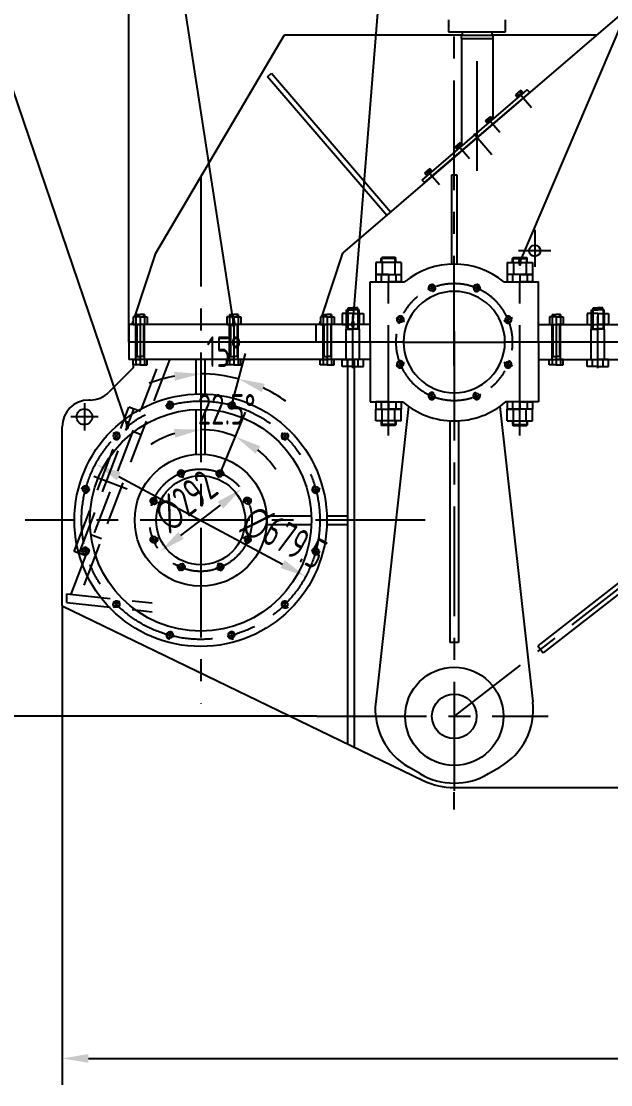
# Model space of a CAD drawing. Header units: millimetres. Extents: x 9959 to 20459, y -2612 to 5102.
# Drawn here: x 11742 to 13422, y 503 to 3535 of the extents above; entities that cross this region are included whole.
import ezdxf
from ezdxf.enums import TextEntityAlignment as Align

# ---------------------------------------------------------------- set-up
doc = ezdxf.new("R2010")
doc.units = ezdxf.units.MM
doc.header["$LTSCALE"] = 250
doc.linetypes.add('F', pattern=[0.75, 0.5, -0.25])
doc.linetypes.add('G', pattern=[2, 1.25, -0.25, 0.25, -0.25])
for name, color, linetype in [('01', 7, 'Continuous'), ('02', 1, 'Continuous'), ('04', 2, 'F'), ('05', 4, 'G'), ('08', 1, 'Continuous')]:
    doc.layers.add(name, color=color, linetype=linetype)
doc.styles.get("Standard").update_dxf_attribs({"font": 'isocp', "width": 0.707, "bigfont": 'intecad.shx'})
doc.dimstyles.new('INTE', dxfattribs={"dimscale": 25, "dimtxt": 3.5, "dimasz": 3, "dimexe": 3, "dimexo": 0, "dimgap": 1, "dimtad": 1, "dimdec": 3, "dimdsep": 46, "dimtxsty": 'Standard', "dimcen": 0, "dimclrd": 1, "dimclre": 1, "dimclrt": 3, "dimaunit": 1, "dimadec": 4, "dimazin": 0, "dimtfac": 1, "dimtdec": 3, "dimtmove": 0, "dimatfit": 0, "dimfxl": 1, "dimarcsym": 0})
doc.dimstyles.new('INTE$2', dxfattribs={"dimscale": 25, "dimtxt": 3.5, "dimasz": 3, "dimexe": 3, "dimexo": 0, "dimgap": 1, "dimtad": 1, "dimtih": 1, "dimtoh": 1, "dimdec": 3, "dimdsep": 46, "dimtxsty": 'Standard', "dimcen": 0, "dimclrd": 1, "dimclre": 1, "dimclrt": 3, "dimaunit": 1, "dimadec": 4, "dimazin": 0, "dimtfac": 1, "dimtdec": 3, "dimtmove": 0, "dimatfit": 0, "dimfxl": 1, "dimarcsym": 0})

# ---------------------------------------------------------------- blocks, each defined once
blk = doc.blocks.new('*D13')
at = {"layer": '08', "color": 1, "lineweight": -2}
blk.add_line((12344.8, 2453.1), (12380.9, 2587.8), dxfattribs=at)
for start, end in [(100.3139, 110.6278), (75, 90), (54.3722, 64.6861)]:
    blk.add_arc((12253.5, 2112.4), 417.2, start, end, dxfattribs=at)
at = {"layer": '08', "color": 1}
for points in [[(12177.7, 2535.3), (12179.9, 2510.4), (12253.5, 2529.6)], [(12427.6, 2477.8), (12436.2, 2501.3), (12361.5, 2515.4)]]:
    blk.add_solid(points, dxfattribs=at)
at = {"layer": 'Defpoints', "color": 0}
for p in [(12253.5, 2570.4), (12289.8, 2528), (12338, 2428), (12344.8, 2453.1), (12253.5, 1589.7)]:
    blk.add_point(p, dxfattribs=at)
at = {"layer": '08', "color": 3, "insert": (12320.1, 2593), "char_height": 87.5, "attachment_point": 5}
blk.add_mtext('15°', dxfattribs=at)
blk = doc.blocks.new('*D19')
at = {"layer": '08', "color": 1, "lineweight": -2}
blk.add_line((12197.2, 2069.1), (12309.8, 2155.7), dxfattribs=at)
at = {"layer": '08', "color": 1}
for points in [[(12302.1, 2165.6), (12317.4, 2145.7), (12369.2, 2201.4)], [(12189.6, 2079), (12204.8, 2059.2), (12137.7, 2023.4)]]:
    blk.add_solid(points, dxfattribs=at)
at = {"layer": 'Defpoints', "color": 0}
for p in [(12369.2, 2201.4), (12137.7, 2023.4)]:
    blk.add_point(p, dxfattribs=at)
at = {"layer": '08', "color": 3, "insert": (12211.6, 2166.9), "char_height": 87.5, "attachment_point": 5, "rotation": 37.5512}
blk.add_mtext('∅292', dxfattribs=at)
blk = doc.blocks.new('*D18')
at = {"layer": '08', "color": 1, "lineweight": -2}
blk.add_line((12020.1, 2237.4), (12486.9, 1987.4), dxfattribs=at)
at = {"layer": '08', "color": 1}
for points in [[(12026, 2248.4), (12014.2, 2226.4), (11954, 2272.8)], [(12492.8, 1998.4), (12480.9, 1976.4), (12553, 1952)]]:
    blk.add_solid(points, dxfattribs=at)
at = {"layer": 'Defpoints', "color": 0}
for p in [(11954, 2272.8), (12553, 1952)]:
    blk.add_point(p, dxfattribs=at)
at = {"layer": '08', "color": 3, "insert": (12491.4, 2062.9), "char_height": 87.5, "attachment_point": 5, "rotation": 331.8241}
blk.add_mtext('∅679.5', dxfattribs=at)
blk = doc.blocks.new('*D17')
at = {"layer": '08', "color": 1, "lineweight": -2}
blk.add_line((12313.6, 2257.4), (12381.1, 2420.4), dxfattribs=at)
for start, end in [(67.5, 90), (106.6866, 123.3732), (34.1268, 50.8134)]:
    blk.add_arc((12253.5, 2112.4), 258.4, start, end, dxfattribs=at)
at = {"layer": '08', "color": 1}
for points in [[(12177.5, 2372.3), (12181.1, 2347.6), (12253.5, 2370.8)], [(12410.4, 2302), (12423.2, 2323.4), (12352.4, 2351.1)]]:
    blk.add_solid(points, dxfattribs=at)
at = {"layer": 'Defpoints', "color": 0}
for p in [(12253.5, 2570.4), (12287.2, 2368.6), (12313.6, 2257.4), (12303.6, 2233.4), (12253.5, 1589.7)]:
    blk.add_point(p, dxfattribs=at)
at = {"layer": '08', "color": 3, "insert": (12327.8, 2428.6), "char_height": 87.5, "attachment_point": 5}
blk.add_mtext('22.5%%d', dxfattribs=at)
blk = doc.blocks.new('*D16')
at = {"layer": '08', "color": 1, "lineweight": -2}
for p, q in [((11653, 2620.4), (11471.3, 2620.4)), ((11546.3, 1628.4), (11546.3, 2545.4)), ((12584.8, 1553.4), (11471.3, 1553.4))]:
    blk.add_line(p, q, dxfattribs=at)
at = {"layer": '08', "color": 1}
for points in [[(11533.8, 2545.4), (11558.8, 2545.4), (11546.3, 2620.4)], [(11533.8, 1628.4), (11558.8, 1628.4), (11546.3, 1553.4)]]:
    blk.add_solid(points, dxfattribs=at)
at = {"layer": 'Defpoints', "color": 0}
for p in [(11546.3, 2620.4), (11653, 2620.4), (12584.8, 1553.4)]:
    blk.add_point(p, dxfattribs=at)
at = {"layer": '08', "color": 3, "insert": (11477.6, 2086.9), "char_height": 87.5, "attachment_point": 5, "rotation": 90}
blk.add_mtext('1067', dxfattribs=at)
blk = doc.blocks.new('*U9', base_point=(11625.8, 546.3))
at = {"layer": '01'}
blk.add_circle((11625.8, 546.3), 8, dxfattribs=at)
at = {"layer": '02'}
blk.add_arc((11625.8, 546.3), 10, 260, 170, dxfattribs=at)
at = {"layer": '05'}
for p, q in [((11638.8, 546.3), (11612.8, 546.3)), ((11625.8, 559.3), (11625.8, 533.3))]:
    blk.add_line(p, q, dxfattribs=at)
blk = doc.blocks.new('*U7', base_point=(11638.2, 1614.9))
at = {"layer": '01'}
blk.add_circle((11638.2, 1614.9), 8, dxfattribs=at)
at = {"layer": '02'}
blk.add_arc((11638.2, 1614.9), 10, 260, 170, dxfattribs=at)
at = {"layer": '05'}
for p, q in [((11651.2, 1614.9), (11625.2, 1614.9)), ((11638.2, 1627.9), (11638.2, 1601.9))]:
    blk.add_line(p, q, dxfattribs=at)
blk = doc.blocks.new('*U8', base_point=(12521.7, 1470.9))
at = {"layer": '01'}
blk.add_circle((12521.7, 1470.9), 8, dxfattribs=at)
at = {"layer": '02'}
blk.add_arc((12521.7, 1470.9), 10, 260, 170, dxfattribs=at)
at = {"layer": '05'}
for p, q in [((12534.7, 1470.9), (12508.7, 1470.9)), ((12521.7, 1483.9), (12521.7, 1457.9))]:
    blk.add_line(p, q, dxfattribs=at)
blk = doc.blocks.new('*U12')
at = {"layer": '01'}
for p, q in [((-31, 0), (-31, 30.4)), ((-31, 30.4), (0, 30.4)), ((0, 30.4), (0, 0)), ((-31, 18), (0, 18)), ((0, -30.4), (0, 0)), ((-31, 0), (-31, -30.4)), ((-31, -18), (0, -18)), ((-31, -30.4), (0, -30.4))]:
    blk.add_line(p, q, dxfattribs=at)
at = {"layer": '05'}
blk.add_line((-32.1, 0), (1.1, 0), dxfattribs=at)
blk = doc.blocks.new('*U11', base_point=(12521.7, 1470.9))
at = {"layer": '01'}
blk.add_circle((12521.7, 1470.9), 8, dxfattribs=at)
at = {"layer": '02'}
blk.add_arc((12521.7, 1470.9), 10, 260, 170, dxfattribs=at)
at = {"layer": '05'}
for p, q in [((12534.7, 1470.9), (12508.7, 1470.9)), ((12521.7, 1483.9), (12521.7, 1457.9))]:
    blk.add_line(p, q, dxfattribs=at)
blk = doc.blocks.new('*U25')
at = {"layer": '01'}
for p, q in [((-21, 0), (-21, 36)), ((-21, 36), (0, 36)), ((0, 36), (0, 0)), ((-21, 21), (0, 21)), ((0, -36), (0, 0)), ((-21, 0), (-21, -36)), ((-21, -21), (0, -21)), ((-21, -36), (0, -36))]:
    blk.add_line(p, q, dxfattribs=at)
at = {"layer": '05'}
blk.add_line((-22.1, 0), (1.1, 0), dxfattribs=at)
blk = doc.blocks.new('*D29')
at = {"layer": '08', "color": 1, "lineweight": -2}
for p, q in [((12049, 2620.4), (12049, 4330.5)), ((16647, 2670.4), (16647, 4330.5)), ((12124, 4255.5), (16572, 4255.5))]:
    blk.add_line(p, q, dxfattribs=at)
at = {"layer": '08', "color": 1}
for points in [[(12124, 4268), (12124, 4243), (12049, 4255.5)], [(16572, 4268), (16572, 4243), (16647, 4255.5)]]:
    blk.add_solid(points, dxfattribs=at)
at = {"layer": 'Defpoints', "color": 0}
for p in [(16647, 4255.5), (16647, 2670.4), (12049, 2620.4)]:
    blk.add_point(p, dxfattribs=at)
at = {"layer": '08', "color": 3, "insert": (14348.4, 4324.3), "char_height": 87.5, "attachment_point": 5}
blk.add_mtext('4597.2', dxfattribs=at)
blk = doc.blocks.new('*D30')
at = {"layer": '08', "color": 1, "lineweight": -2}
for p, q in [((11858.5, 1867.9), (11858.5, 502.9)), ((16837.5, 1867.9), (16837.5, 502.9)), ((11933.5, 577.9), (16762.5, 577.9))]:
    blk.add_line(p, q, dxfattribs=at)
at = {"layer": '08', "color": 1}
for points in [[(11933.5, 590.4), (11933.5, 565.4), (11858.5, 577.9)], [(16762.5, 590.4), (16762.5, 565.4), (16837.5, 577.9)]]:
    blk.add_solid(points, dxfattribs=at)
at = {"layer": 'Defpoints', "color": 0}
for p in [(11858.5, 1867.9), (16837.5, 1867.9), (16837.5, 577.9)]:
    blk.add_point(p, dxfattribs=at)
at = {"layer": '08', "color": 3, "insert": (14348, 646.7), "char_height": 87.5, "attachment_point": 5}
blk.add_mtext('4979', dxfattribs=at)

msp = doc.modelspace()

# ---------------------------------------------------------------- linework, layer by layer
msp.add_line((14100.257, 2620.3816), (13120.857, 2620.3816))
at = {"layer": '01'}
for p, q in [((12658.957, 2873.3816), (13863.957, 3909.3816)), ((12960.4421, 3538.8793), (12960.4421, 3504.8793)), ((12960.4421, 3504.8793), (13122.4421, 3504.8793)), ((12996.4421, 3494.8793), (12996.4421, 3485.8793)), ((12996.4421, 3494.8793), (13086.4421, 3494.8793)), ((12998.9421, 3504.8793), (12998.9421, 3494.8793)), ((13083.9421, 3504.8793), (13083.9421, 3494.8793)), ((13086.4421, 3494.8793), (13086.4421, 3485.8793)), ((12996.4421, 3485.8793), (13086.4421, 3485.8793)), ((12996.9421, 3485.8793), (12996.9421, 3178.4938)), ((13085.9421, 3485.8793), (13085.9421, 3255.0113)), ((12455.0906, 3386.6071), (12795.4471, 2990.7291)), ((12885.1615, 3082.3907), (13184.682, 3339.9028)), ((13166.3653, 3338.1246), (13151.3134, 3325.1839)), ((13166.3653, 3338.1246), (13171.2547, 3332.4376)), ((13191.8391, 3331.5781), (13184.682, 3339.9028)), ((13151.3134, 3325.1839), (13156.2029, 3319.4968)), ((13159.9659, 3322.732), (13155.0764, 3328.4191)), ((13156.2029, 3319.4968), (13171.2547, 3332.4376)), ((13156.7526, 3319.9694), (13158.7736, 3317.6187)), ((13165.7498, 3323.6165), (13162.3717, 3324.8003)), ((13167.4918, 3329.2024), (13162.6023, 3334.8894)), ((13163.7288, 3325.9672), (13167.107, 3324.7833)), ((13170.705, 3331.9649), (13172.726, 3329.6142)), ((13079.9368, 3263.7261), (13064.8849, 3250.7853)), ((13064.8849, 3250.7853), (13069.7744, 3245.0982)), ((13073.5374, 3248.3334), (13068.6479, 3254.0205)), ((13069.7744, 3245.0982), (13084.8263, 3258.039)), ((13070.3242, 3245.5708), (13072.3451, 3243.2202)), ((13079.3213, 3249.2179), (13075.9432, 3250.4018)), ((13081.0633, 3254.8038), (13076.1738, 3260.4909)), ((13077.3003, 3251.5686), (13080.6785, 3250.3847)), ((13079.9368, 3263.7261), (13084.8263, 3258.039)), ((13084.2765, 3257.5663), (13086.2975, 3255.2157)), ((12993.5268, 3189.4274), (12978.475, 3176.4866)), ((12983.3644, 3170.7995), (12998.4163, 3183.7403)), ((12994.6533, 3180.5051), (12989.7638, 3186.1922)), ((12993.5268, 3189.4274), (12998.4163, 3183.7403)), ((12978.475, 3176.4866), (12983.3644, 3170.7995)), ((12987.1274, 3174.0347), (12982.2379, 3179.7218)), ((12992.9113, 3174.9193), (12989.5332, 3176.1031)), ((12990.8904, 3177.2699), (12994.2685, 3176.0861)), ((12997.8665, 3183.2677), (12999.8875, 3180.917)), ((12907.0311, 3115.1627), (12891.9792, 3102.2219)), ((12891.9792, 3102.2219), (12896.8687, 3096.5348)), ((12900.6317, 3099.77), (12895.7422, 3105.4571)), ((12896.8687, 3096.5348), (12911.9206, 3109.4756)), ((12906.4156, 3100.6545), (12903.0375, 3101.8384)), ((12908.1576, 3106.2404), (12903.2681, 3111.9275)), ((12904.3946, 3103.0052), (12907.7728, 3101.8213)), ((12907.0311, 3115.1627), (12911.9206, 3109.4756)), ((12911.3708, 3109.0029), (12913.3918, 3106.6523)), ((12968.857, 3096.6816), (12968.857, 2842.555)), ((12968.857, 3096.6816), (12983.857, 3096.6816)), ((12983.857, 3096.6816), (12983.857, 2842.555)), ((12892.3191, 3074.0655), (12885.1615, 3082.3907)), ((13205.9796, 2940.2062), (13205.9796, 2890.2062)), ((12753.047, 2846.7816), (12753.047, 2812.7816)), ((12825.067, 2846.7816), (12753.047, 2846.7816)), ((12771.052, 2846.7816), (12771.052, 2812.7816)), ((12807.062, 2846.7816), (12807.062, 2812.7816)), ((12825.067, 2846.7816), (12825.067, 2812.7816)), ((13127.647, 2846.7816), (13199.667, 2846.7816)), ((13127.647, 2846.7816), (13127.647, 2812.7816)), ((13145.652, 2846.7816), (13145.652, 2812.7816)), ((13181.662, 2846.7816), (13181.662, 2812.7816)), ((13199.667, 2846.7816), (13199.667, 2812.7816)), ((12753.047, 2812.7816), (12825.067, 2812.7816)), ((13199.667, 2812.7816), (13127.647, 2812.7816)), ((12068.953, 2699.2009), (12068.953, 2670.3816)), ((12068.953, 2699.2009), (12080.953, 2699.2009)), ((12092.953, 2699.2009), (12080.953, 2699.2009)), ((12092.953, 2699.2009), (12092.953, 2670.3816)), ((12335.953, 2699.2009), (12347.953, 2699.2009)), ((12335.953, 2699.2009), (12335.953, 2670.3816)), ((12359.953, 2699.2009), (12347.953, 2699.2009)), ((12359.953, 2699.2009), (12359.953, 2670.3816)), ((12602.453, 2699.2009), (12614.453, 2699.2009)), ((12602.453, 2699.2009), (12602.453, 2670.3816)), ((12626.453, 2699.2009), (12614.453, 2699.2009)), ((12626.453, 2699.2009), (12626.453, 2670.3816)), ((12669.457, 2712.2353), (12687.457, 2712.2353)), ((12673.457, 2718.2353), (12687.457, 2718.2353)), ((12673.457, 2712.2353), (12673.457, 2718.2353)), ((12701.457, 2718.2353), (12687.457, 2718.2353)), ((12705.457, 2712.2353), (12687.457, 2712.2353)), ((12701.457, 2712.2353), (12701.457, 2718.2353)), ((13255.261, 2699.2009), (13255.261, 2670.3816)), ((13255.261, 2699.2009), (13267.261, 2699.2009)), ((13279.261, 2699.2009), (13267.261, 2699.2009)), ((13279.261, 2699.2009), (13279.261, 2670.3816)), ((13368.1009, 2712.2353), (13386.1009, 2712.2353)), ((13368.1009, 2657.9314), (13368.1009, 2712.2353)), ((13372.1009, 2718.2353), (13386.1009, 2718.2353)), ((13372.1009, 2712.2353), (13372.1009, 2718.2353)), ((13400.1009, 2718.2353), (13386.1009, 2718.2353)), ((13404.1009, 2712.2353), (13386.1009, 2712.2353)), ((13400.1009, 2712.2353), (13400.1009, 2718.2353)), ((13404.1009, 2657.9314), (13404.1009, 2712.2353)), ((12736.357, 2670.3816), (12048.953, 2670.3816)), ((12048.953, 2670.3816), (12048.953, 2620.3816)), ((12061.178, 2691.8816), (12061.178, 2670.3816)), ((12080.953, 2691.8816), (12061.178, 2691.8816)), ((12061.178, 2670.3816), (12080.953, 2670.3816)), ((12080.953, 2691.8816), (12100.728, 2691.8816)), ((12100.728, 2670.3816), (12080.953, 2670.3816)), ((12100.728, 2691.8816), (12100.728, 2670.3816)), ((12347.953, 2691.8816), (12328.178, 2691.8816)), ((12328.178, 2691.8816), (12328.178, 2670.3816)), ((12328.178, 2670.3816), (12347.953, 2670.3816)), ((12347.953, 2691.8816), (12367.728, 2691.8816)), ((12367.728, 2670.3816), (12347.953, 2670.3816)), ((12367.728, 2691.8816), (12367.728, 2670.3816)), ((12614.453, 2691.8816), (12594.678, 2691.8816)), ((12594.678, 2691.8816), (12594.678, 2670.3816)), ((12594.678, 2670.3816), (12614.453, 2670.3816)), ((12614.453, 2691.8816), (12634.228, 2691.8816)), ((12634.228, 2670.3816), (12614.453, 2670.3816)), ((12634.228, 2691.8816), (12634.228, 2670.3816)), ((13216.357, 2670.3816), (13555.5329, 2670.3816)), ((13267.261, 2691.8816), (13247.486, 2691.8816)), ((13247.486, 2691.8816), (13247.486, 2670.3816)), ((13247.486, 2670.3816), (13267.261, 2670.3816)), ((13267.261, 2691.8816), (13287.036, 2691.8816)), ((13287.036, 2670.3816), (13267.261, 2670.3816)), ((13287.036, 2691.8816), (13287.036, 2670.3816)), ((13367.1009, 2656.9314), (13368.1009, 2657.9314)), ((13367.1009, 2570.3816), (13367.1009, 2656.9314)), ((13367.1009, 2656.9314), (13386.1009, 2656.9314)), ((13368.1009, 2657.9314), (13386.1009, 2657.9314)), ((13404.1009, 2657.9314), (13386.1009, 2657.9314)), ((13405.1009, 2656.9314), (13386.1009, 2656.9314)), ((13405.1009, 2656.9314), (13404.1009, 2657.9314)), ((13405.1009, 2570.3816), (13405.1009, 2656.9314)), ((12831.857, 2620.3816), (12048.953, 2620.3816)), ((12048.953, 2620.3816), (12048.953, 2570.3816)), ((12736.357, 2570.3816), (12048.953, 2570.3816)), ((12060.963, 2555.3816), (12060.963, 2570.3816)), ((12060.963, 2570.3816), (12080.953, 2570.3816)), ((12080.953, 2555.3816), (12060.963, 2555.3816)), ((12068.953, 2570.3816), (12068.953, 2555.3816)), ((12100.943, 2570.3816), (12080.953, 2570.3816)), ((12080.953, 2555.3816), (12100.943, 2555.3816)), ((12092.953, 2570.3816), (12092.953, 2555.3816)), ((12100.943, 2555.3816), (12100.943, 2570.3816)), ((12240.973, 2472.1825), (12240.973, 2570.3816)), ((12265.973, 2472.1825), (12265.973, 2570.3816)), ((12327.963, 2570.3816), (12347.953, 2570.3816)), ((12327.963, 2555.3816), (12327.963, 2570.3816)), ((12347.953, 2555.3816), (12327.963, 2555.3816)), ((12335.953, 2570.3816), (12335.953, 2555.3816)), ((12367.943, 2570.3816), (12347.953, 2570.3816)), ((12347.953, 2555.3816), (12367.943, 2555.3816)), ((12359.953, 2570.3816), (12359.953, 2555.3816)), ((12367.943, 2555.3816), (12367.943, 2570.3816)), ((12594.463, 2570.3816), (12614.453, 2570.3816)), ((12594.463, 2555.3816), (12594.463, 2570.3816)), ((12614.453, 2555.3816), (12594.463, 2555.3816)), ((12602.453, 2570.3816), (12602.453, 2555.3816)), ((12634.443, 2570.3816), (12614.453, 2570.3816)), ((12614.453, 2555.3816), (12634.443, 2555.3816)), ((12626.453, 2570.3816), (12626.453, 2555.3816)), ((12634.443, 2555.3816), (12634.443, 2570.3816)), ((12657.062, 2550.3816), (12657.062, 2570.3816)), ((12657.062, 2570.3816), (12687.457, 2570.3816)), ((12687.457, 2550.3816), (12657.062, 2550.3816)), ((12672.257, 2550.3816), (12672.257, 2570.3816)), ((12717.852, 2570.3816), (12687.457, 2570.3816)), ((12687.457, 2550.3816), (12717.852, 2550.3816)), ((12702.657, 2550.3816), (12702.657, 2570.3816)), ((12717.852, 2550.3816), (12717.852, 2570.3816)), ((13214.557, 2570.3816), (13555.7834, 2570.3816)), ((13247.271, 2570.3816), (13267.261, 2570.3816)), ((13247.271, 2555.3816), (13247.271, 2570.3816)), ((13267.261, 2555.3816), (13247.271, 2555.3816)), ((13255.261, 2570.3816), (13255.261, 2555.3816)), ((13287.251, 2570.3816), (13267.261, 2570.3816)), ((13267.261, 2555.3816), (13287.251, 2555.3816)), ((13279.261, 2570.3816), (13279.261, 2555.3816)), ((13287.251, 2555.3816), (13287.251, 2570.3816)), ((13355.7059, 2570.3816), (13386.1009, 2570.3816)), ((13355.7059, 2550.3816), (13355.7059, 2570.3816)), ((13386.1009, 2550.3816), (13355.7059, 2550.3816)), ((13370.9009, 2550.3816), (13370.9009, 2570.3816)), ((13416.4959, 2570.3816), (13386.1009, 2570.3816)), ((13386.1009, 2550.3816), (13416.4959, 2550.3816)), ((13401.3009, 2550.3816), (13401.3009, 2570.3816)), ((13416.4959, 2550.3816), (13416.4959, 2570.3816)), ((12240.973, 2299.4066), (12240.973, 2428.5511)), ((12265.973, 2299.4066), (12265.973, 2428.5511)), ((12846.0218, 2436.9757), (12752.4169, 1594.4254)), ((12753.047, 2429.3816), (12825.067, 2429.3816)), ((12753.047, 2395.3816), (12753.047, 2429.3816)), ((12771.052, 2395.3816), (12771.052, 2429.3816)), ((12807.062, 2395.3816), (12807.062, 2429.3816)), ((12825.067, 2395.3816), (12825.067, 2429.3816)), ((13106.6922, 2436.9757), (13200.2972, 1594.4254)), ((13199.667, 2429.3816), (13127.647, 2429.3816)), ((13127.647, 2395.3816), (13127.647, 2429.3816)), ((13145.652, 2395.3816), (13145.652, 2429.3816)), ((13181.662, 2395.3816), (13181.662, 2429.3816)), ((13199.667, 2395.3816), (13199.667, 2429.3816)), ((12825.067, 2395.3816), (12753.047, 2395.3816)), ((12963.857, 2395.7291), (12963.857, 1763.8237)), ((12988.857, 2395.7291), (12988.857, 1763.8237)), ((13127.647, 2395.3816), (13199.667, 2395.3816)), ((11858.457, 1867.8816), (11858.457, 2378.8816)), ((12440.9234, 2124.8816), (12569.6426, 2124.8816)), ((12613.2739, 2124.8816), (12671.8569, 2124.8816)), ((13715.236, 2144.101), (13214.2084, 1754.4129)), ((13730.5845, 2124.3672), (13229.5569, 1734.6791)), ((12440.9234, 2099.8816), (12569.6426, 2099.8816)), ((12613.2739, 2099.8816), (12671.8569, 2099.8816)), ((12988.857, 1763.8237), (12963.857, 1763.8237)), ((13214.2084, 1754.4129), (13229.5569, 1734.6791)), ((12976.357, 1287.4025), (12976.357, 1337.4025))]:
    msp.add_line(p, q, dxfattribs=at)
at = {"layer": '01', "color": 7, "linetype": 'Continuous'}
for p, q in [((13122.4421, 3504.8793), (13122.4421, 3538.8793)), ((12125.357, 2873.3816), (12492.357, 3496.3816)), ((12492.357, 3496.3816), (12998.9421, 3496.3816)), ((13083.9421, 3496.3816), (13383.5854, 3496.3816)), ((12443.7165, 3376.8281), (12455.0906, 3386.6071)), ((12784.073, 2980.9501), (12443.7165, 3376.8281)), ((12891.4286, 3075.1054), (13191.4556, 3332.0242)), ((13191.8391, 3331.5781), (13191.4547, 3332.0234)), ((13191.8391, 3331.5781), (13191.8391, 3331.5781)), ((12892.3191, 3074.0655), (12891.4286, 3075.1054)), ((12892.3191, 3074.0655), (12892.3191, 3074.0655)), ((12065.3297, 2691.8816), (12125.357, 2873.3816)), ((12598.9297, 2691.8816), (12658.957, 2873.3816)), ((12768.057, 2858.2816), (12769.7891, 2861.2816)), ((12810.057, 2858.2816), (12768.057, 2858.2816)), ((12768.057, 2846.7816), (12768.057, 2858.2816)), ((12808.325, 2861.2816), (12769.7891, 2861.2816)), ((12810.057, 2858.2816), (12808.325, 2861.2816)), ((12810.057, 2846.7816), (12810.057, 2858.2816)), ((13142.657, 2858.2816), (13144.3891, 2861.2816)), ((13142.657, 2846.7816), (13142.657, 2858.2816)), ((13142.657, 2858.2816), (13184.657, 2858.2816)), ((13144.3891, 2861.2816), (13182.925, 2861.2816)), ((13184.657, 2858.2816), (13182.925, 2861.2816)), ((13184.657, 2846.7816), (13184.657, 2858.2816)), ((12736.357, 2620.3816), (12736.357, 2791.7816)), ((12736.357, 2791.7816), (12834.7967, 2791.7816)), ((13117.9173, 2791.7816), (13216.357, 2791.7816)), ((13216.357, 2620.3816), (13216.357, 2791.7816)), ((12058.219, 2670.3816), (12061.178, 2679.3285)), ((12582.707, 2620.3816), (12582.707, 2670.3816)), ((12591.819, 2670.3816), (12594.678, 2679.0262)), ((12736.357, 2620.3816), (12736.357, 2450.3816)), ((13216.357, 2620.3816), (13216.357, 2450.3816)), ((12061.973, 2547.3816), (11991.7329, 2477.1415)), ((12061.973, 2547.3816), (12061.973, 2555.3816)), ((12671.8569, 2570.3816), (12671.8569, 1475.015)), ((12690.8569, 2570.3816), (12690.8569, 1465.8381)), ((11937.9928, 2454.8816), (11934.457, 2454.8816)), ((12736.357, 2450.3816), (12830.1451, 2450.3816)), ((13216.357, 2450.3816), (13122.5689, 2450.3816)), ((12768.057, 2395.3816), (12768.057, 2385.2816)), ((12810.057, 2395.3816), (12810.057, 2385.2816)), ((13142.657, 2395.3816), (13142.657, 2385.2816)), ((13184.657, 2395.3816), (13184.657, 2385.2816)), ((12810.057, 2385.2816), (12768.057, 2385.2816)), ((12768.057, 2385.2816), (12769.7891, 2382.2816)), ((12808.325, 2382.2816), (12769.7891, 2382.2816)), ((12810.057, 2385.2816), (12808.325, 2382.2816)), ((13142.657, 2385.2816), (13144.3891, 2382.2816)), ((13142.657, 2385.2816), (13184.657, 2385.2816)), ((13144.3891, 2382.2816), (13182.925, 2382.2816)), ((13184.657, 2385.2816), (13182.925, 2382.2816)), ((11858.457, 1867.8816), (12888.0682, 1370.5864)), ((13074.3185, 1389.9992), (13106.212, 1408.4129)), ((12976.357, 1350.3816), (14347.957, 1350.3816))]:
    msp.add_line(p, q, dxfattribs=at)
for centre, radius in [((13205.9796, 2880.4781), 16), ((11921.957, 2407.3816), 22.5)]:
    msp.add_circle(centre, radius, dxfattribs=at)
at = {"layer": '01'}
for centre, radius in [((12253.473, 2112.3816), 360), ((12253.473, 2112.3816), 316), ((12253.473, 2112.3816), 188.142), ((12253.473, 2112.3816), 127), ((12976.357, 1553.3816), 140), ((12976.357, 1553.3816), 63.5)]:
    msp.add_circle(centre, radius, dxfattribs=at)
at = {"layer": '01', "color": 7, "linetype": 'Continuous'}
for centre, radius, start, end in [((12976.357, 2620.3816), 222.3, 50.4464848, 129.5535152), ((12976.357, 2620.3816), 196.9, 359.9999999995831, 0), ((11937.9928, 2530.8816), 76, 270, 315), ((12976.357, 2620.3816), 225, 229.0739367, 270), ((12976.357, 2620.3816), 225, 270, 310.9260633), ((12941.752, 1573.3908), 190.5, 173.6605985, 240), ((13010.962, 1573.3908), 190.5, 300, 6.3394015), ((12976.357, 1553.3816), 203, 244.2197733, 270)]:
    msp.add_arc(centre, radius, start, end, dxfattribs=at)
at = {"layer": '01'}
for centre, radius, start, end in [((12976.357, 2620.3816), 144.5, 360, 180), ((12976.357, 2620.3816), 144.5, 180, 0), ((11934.457, 2378.8816), 76, 90, 180), ((12976.357, 1553.3816), 190.5, 239.0537678, 270), ((12976.357, 1553.3816), 190.5, 270, 300.9462322)]:
    msp.add_arc(centre, radius, start, end, dxfattribs=at)
at = {"layer": '02'}
for p, q in [((12044.5432, 2380.2965), (11344.959, 4436.2469)), ((12347.953, 2670.3816), (12076.236, 4436.2469)), ((12687.457, 2669.3299), (12828.7756, 4436.2469)), ((13163.657, 2846.7816), (13840.3394, 4436.2469)), ((12071.353, 2699.2009), (12071.353, 2691.8816)), ((12090.553, 2699.2009), (12090.553, 2691.8816)), ((12338.353, 2699.2009), (12338.353, 2691.8816)), ((12357.553, 2699.2009), (12357.553, 2691.8816)), ((12604.853, 2699.2009), (12604.853, 2691.8816)), ((12624.053, 2699.2009), (12624.053, 2691.8816)), ((13257.661, 2699.2009), (13257.661, 2691.8816)), ((13276.861, 2699.2009), (13276.861, 2691.8816)), ((13371.7009, 2712.2353), (13371.7009, 2657.9314)), ((13400.5009, 2712.2353), (13400.5009, 2657.9314))]:
    msp.add_line(p, q, dxfattribs=at)
at = {"layer": '02', "color": 1, "linetype": 'Continuous'}
for p, q in [((12769.757, 2846.7816), (12769.757, 2861.2261)), ((12808.357, 2846.7816), (12808.357, 2861.2261)), ((13144.357, 2846.7816), (13144.357, 2861.2261)), ((13182.957, 2846.7816), (13182.957, 2861.2261)), ((12769.757, 2395.3816), (12769.757, 2382.3371)), ((12808.357, 2395.3816), (12808.357, 2382.3371)), ((13144.357, 2395.3816), (13144.357, 2382.3371)), ((13182.957, 2395.3816), (13182.957, 2382.3371))]:
    msp.add_line(p, q, dxfattribs=at)
at = {"layer": '04', "color": 2, "linetype": 'F'}
for p, q in [((12669.457, 2657.9314), (12669.457, 2712.2353)), ((12673.057, 2712.2353), (12673.057, 2657.9314)), ((12701.857, 2712.2353), (12701.857, 2657.9314)), ((12705.457, 2657.9314), (12705.457, 2712.2353)), ((12068.953, 2570.3816), (12068.953, 2670.3816)), ((12071.353, 2670.3816), (12071.353, 2579.3816)), ((12090.553, 2670.3816), (12090.553, 2579.3816)), ((12092.953, 2570.3816), (12092.953, 2670.3816)), ((12335.953, 2570.3816), (12335.953, 2670.3816)), ((12338.353, 2670.3816), (12338.353, 2579.3816)), ((12357.553, 2670.3816), (12357.553, 2579.3816)), ((12359.953, 2570.3816), (12359.953, 2670.3816)), ((12602.453, 2570.3816), (12602.453, 2670.3816)), ((12604.853, 2670.3816), (12604.853, 2579.3816)), ((12624.053, 2670.3816), (12624.053, 2579.3816)), ((12626.453, 2570.3816), (12626.453, 2670.3816)), ((13255.261, 2570.3816), (13255.261, 2670.3816)), ((13257.661, 2670.3816), (13257.661, 2579.3816)), ((13276.861, 2670.3816), (13276.861, 2579.3816)), ((13279.261, 2570.3816), (13279.261, 2670.3816)), ((12668.457, 2656.9314), (12669.457, 2657.9314)), ((12668.457, 2570.3816), (12668.457, 2656.9314)), ((12668.457, 2656.9314), (12687.457, 2656.9314)), ((12669.457, 2657.9314), (12687.457, 2657.9314)), ((12705.457, 2657.9314), (12687.457, 2657.9314)), ((12706.457, 2656.9314), (12687.457, 2656.9314)), ((12706.457, 2656.9314), (12705.457, 2657.9314)), ((12706.457, 2570.3816), (12706.457, 2656.9314)), ((12068.953, 2579.3816), (12080.953, 2579.3816)), ((12092.953, 2579.3816), (12080.953, 2579.3816)), ((12335.953, 2579.3816), (12347.953, 2579.3816)), ((12359.953, 2579.3816), (12347.953, 2579.3816)), ((12602.453, 2579.3816), (12614.453, 2579.3816)), ((12626.453, 2579.3816), (12614.453, 2579.3816)), ((13255.261, 2579.3816), (13267.261, 2579.3816)), ((13279.261, 2579.3816), (13267.261, 2579.3816)), ((12081.7679, 2422.0819), (12049.0396, 2434.4858)), ((11925.8329, 2010.6402), (11893.1046, 2023.0441)), ((11871.457, 1902.8816), (12115.1025, 1876.3856)), ((11871.457, 1877.8816), (12115.1025, 1851.3537))]:
    msp.add_line(p, q, dxfattribs=at)
at = {"layer": '04'}
for p, q in [((11884.457, 1901.4678), (12137.973, 2570.3816)), ((12164.4496, 2569.6991), (11910.134, 1898.6755)), ((11893.1046, 2023.0441), (12049.0396, 2434.4858)), ((11907.131, 2017.7281), (12063.066, 2429.1698)), ((12083.4384, 2355.9474), (12062.2689, 2363.9705)), ((11970.9172, 2059.0548), (11940.2363, 2070.6827)), ((11871.457, 1877.8816), (11871.457, 1902.8816))]:
    msp.add_line(p, q, dxfattribs=at)
at = {"layer": '05'}
for p, q in [((12976.357, 2553.8758), (12976.357, 3525.5302)), ((12253.473, 3090.8646), (12253.473, 1589.7022)), ((13205.9796, 2926.4781), (13205.9796, 2834.4781)), ((13251.9796, 2880.4781), (13159.9796, 2880.4781)), ((12080.953, 2692.9333), (12080.953, 2555.3816)), ((12347.953, 2692.9333), (12347.953, 2555.3816)), ((12614.453, 2692.9333), (12614.453, 2555.3816)), ((12687.457, 2545.6588), (12687.457, 2693.753)), ((13267.261, 2692.9333), (13267.261, 2555.3816)), ((13386.1009, 2545.6588), (13386.1009, 2693.753)), ((12976.357, 2651.7676), (12976.357, 1340.5873)), ((12080.953, 2620.3816), (12080.953, 2555.3816)), ((12347.953, 2620.3816), (12347.953, 2555.3816)), ((12614.453, 2620.3816), (12614.453, 2555.3816)), ((12687.457, 2547.8299), (12687.457, 2620.3816)), ((12831.857, 2620.3816), (13120.857, 2620.3816)), ((14347.957, 2620.3816), (12976.357, 1553.3816)), ((11921.957, 2446.1843), (11921.957, 2368.5788)), ((11960.7598, 2407.3816), (11883.1543, 2407.3816)), ((12893.4815, 2112.3816), (11753.3278, 2112.3816)), ((12584.8014, 1553.3816), (13244.195, 1553.3816)), ((12878.3955, 1389.9992), (12846.502, 1408.4129))]:
    msp.add_line(p, q, dxfattribs=at)
at = {"layer": '05', "color": 4, "linetype": 'G'}
for p, q in [((13041.4421, 3108.518), (13041.4421, 3457.188)), ((13196.315, 3288.0177), (13162.0512, 3327.8218)), ((13106.649, 3217.4715), (13072.3852, 3257.2756)), ((13031.8266, 3214.7467), (13083.2445, 3154.9412)), ((13020.2505, 3143.0987), (12985.9659, 3182.927)), ((12933.852, 3068.726), (12899.4727, 3108.6643)), ((12789.057, 2355.552), (12789.057, 2851.2341)), ((13163.657, 2355.552), (13163.657, 2851.2341)), ((12789.057, 2354.152), (12789.057, 2620.3816)), ((13163.657, 2354.152), (13163.657, 2620.3816)), ((12043.8095, 2201.1977), (11948.7653, 2237.2191))]:
    msp.add_line(p, q, dxfattribs=at)
at = {"layer": '05'}
msp.add_circle((12253.473, 2112.3816), 339.75, dxfattribs=at)
at = {"layer": '05', "color": 4, "linetype": 'G'}
msp.add_circle((12253.473, 2112.3816), 146, dxfattribs=at)
at = {"layer": '05'}
for start, end in [(360, 180), (180, 360)]:
    msp.add_arc((12976.357, 2620.3816), 166.5, start, end, dxfattribs=at)

# ---------------------------------------------------------------- block references
at = {"layer": '01', "rotation": 270}
for name, p in [('*U25', (12789.057, 2791.7816)), ('*U25', (13163.657, 2791.7816)), ('*U12', (12687.457, 2670.3816)), ('*U12', (13386.1009, 2670.3816)), ('*U25', (12789.057, 2429.3816)), ('*U25', (13163.657, 2429.3816))]:
    msp.add_blockref(name, p, dxfattribs=at)
at = {"layer": '05'}
for name, p, rotation in [('*U11', (12912.6402, 2774.2075), 22.49999999997714), ('*U11', (13040.0738, 2774.2075), 337.5000000000229), ('*U11', (12822.5311, 2684.0984), 67.50000000015905), ('*U11', (13130.1829, 2684.0984), 292.499999999841), ('*U8', (12822.5311, 2556.6648), 112.5000000000535), ('*U8', (13130.1829, 2556.6648), 247.4999999999465), ('*U9', (12165.5392, 2440.5549), 284.9999999999944), ('*U9', (12341.4068, 2440.5549), 255.0000000000056), ('*U8', (12912.6402, 2466.5556), 157.4999999999747), ('*U8', (13040.0738, 2466.5556), 202.5000000000253), ('*U9', (12013.2335, 2352.6211), 314.9999999999263), ('*U9', (12493.7125, 2352.6211), 225.0000000000737), ('*U9', (11925.2997, 2200.3153), 344.9999999999786), ('*U9', (12581.6463, 2200.3153), 195.0000000000215), ('*U9', (11925.2997, 2024.4478), 15.00000000002143), ('*U9', (12581.6463, 2024.4478), 164.9999999999786), ('*U9', (12013.2335, 1872.142), 45.0000000000737), ('*U9', (12493.7125, 1872.142), 134.9999999999263), ('*U9', (12165.5392, 1784.2083), 75.00000000000556), ('*U9', (12341.4068, 1784.2083), 104.9999999999945)]:
    msp.add_blockref(name, p, dxfattribs=dict(at, rotation=rotation))
at = {"layer": '05', "xscale": -1}
for p, rotation in [((12198.3639, 2245.4268), 22.50000000002526), ((12308.5821, 2245.4268), 337.4999999999747), ((12120.4278, 2167.4907), 67.49999999994652), ((12386.5182, 2167.4907), 292.5000000000534), ((12120.4278, 2057.2725), 112.5000000000535), ((12386.5182, 2057.2725), 247.4999999999465), ((12198.3639, 1979.3364), 157.4999999999747), ((12308.5821, 1979.3364), 202.5000000000253)]:
    msp.add_blockref('*U7', p, dxfattribs=dict(at, rotation=rotation))

# ---------------------------------------------------------------- texts
at = {"layer": '02', "width": 0.605172}
for p, p2 in [((13157.657, 2836.7816), (13169.657, 2836.7816)), ((12341.953, 2660.3816), (12353.953, 2660.3816)), ((12681.457, 2659.3299), (12693.457, 2659.3299)), ((12038.5432, 2370.2965), (12050.5432, 2370.2965))]:
    msp.add_text('●', height=20, dxfattribs=at).set_placement(p, p2, align=Align.FIT)

# ---------------------------------------------------------------- dimensions: what is measured, and where the dimension line sits
at = {"layer": '08'}
dim = msp.add_linear_dim(base=(16646.961, 4255.5356), p1=(12048.953, 2620.3816), p2=(16646.961, 2670.3816), text='4597.2', dimstyle='INTE', dxfattribs=at)
dim.commit()
dim.dimension.update_dxf_attribs({"geometry": '*D29', "text_midpoint": (14348.3805, 4255.5356), "dimtype": 160})
dim = msp.add_angular_dim_2l(base=(12289.8346, 2527.9963), line1=((12338.0421, 2427.9978), (12344.7714, 2453.1119)), line2=((12253.473, 2570.3816), (12253.473, 1589.7022)), dimstyle='INTE$2', override={"dimaunit": 0, "dimadec": 0}, dxfattribs=at)
dim.commit()
dim.dimension.update_dxf_attribs({"geometry": '*D13', "text_midpoint": (12320.124, 2524.2255), "dimtype": 162})
dim = msp.add_linear_dim(base=(11546.3287, 2620.3816), p1=(12584.8014, 1553.3816), p2=(11652.9642, 2620.3816), angle=90, dimstyle='INTE', dxfattribs=at)
dim.commit()
dim.dimension.update_dxf_attribs({"geometry": '*D16', "text_midpoint": (11477.5787, 2086.8816)})
dim = msp.add_angular_dim_2l(base=(12287.2056, 2368.6061), line1=((12253.473, 2570.3816), (12253.473, 1589.7022)), line2=((12313.557, 2257.4372), (12303.6072, 2233.4163)), text='22.5%%d', dimstyle='INTE$2', dxfattribs=at)
dim.commit()
dim.dimension.update_dxf_attribs({"geometry": '*D17', "text_midpoint": (12327.8377, 2359.8867), "dimtype": 162})
dim = msp.add_diameter_dim_2p(p1=(12137.7229, 2023.3989), p2=(12369.2231, 2201.3642), dimstyle='INTE', dxfattribs=at)
dim.commit()
dim.dimension.update_dxf_attribs({"geometry": '*D19', "text_midpoint": (12211.5538, 2166.9108)})
dim = msp.add_diameter_dim_2p(p1=(11953.9827, 2272.8049), p2=(12552.9633, 1951.9583), dimstyle='INTE', dxfattribs=at)
dim.commit()
dim.dimension.update_dxf_attribs({"geometry": '*D18', "text_midpoint": (12458.9171, 2002.3345), "dimtype": 163})
dim = msp.add_linear_dim(base=(16837.457, 577.9072), p1=(11858.457, 1867.8816), p2=(16837.457, 1867.8816), dimstyle='INTE', dxfattribs=at)
dim.commit()
dim.dimension.update_dxf_attribs({"geometry": '*D30', "text_midpoint": (14347.957, 646.6572)})

doc.saveas('drawing.dxf')
